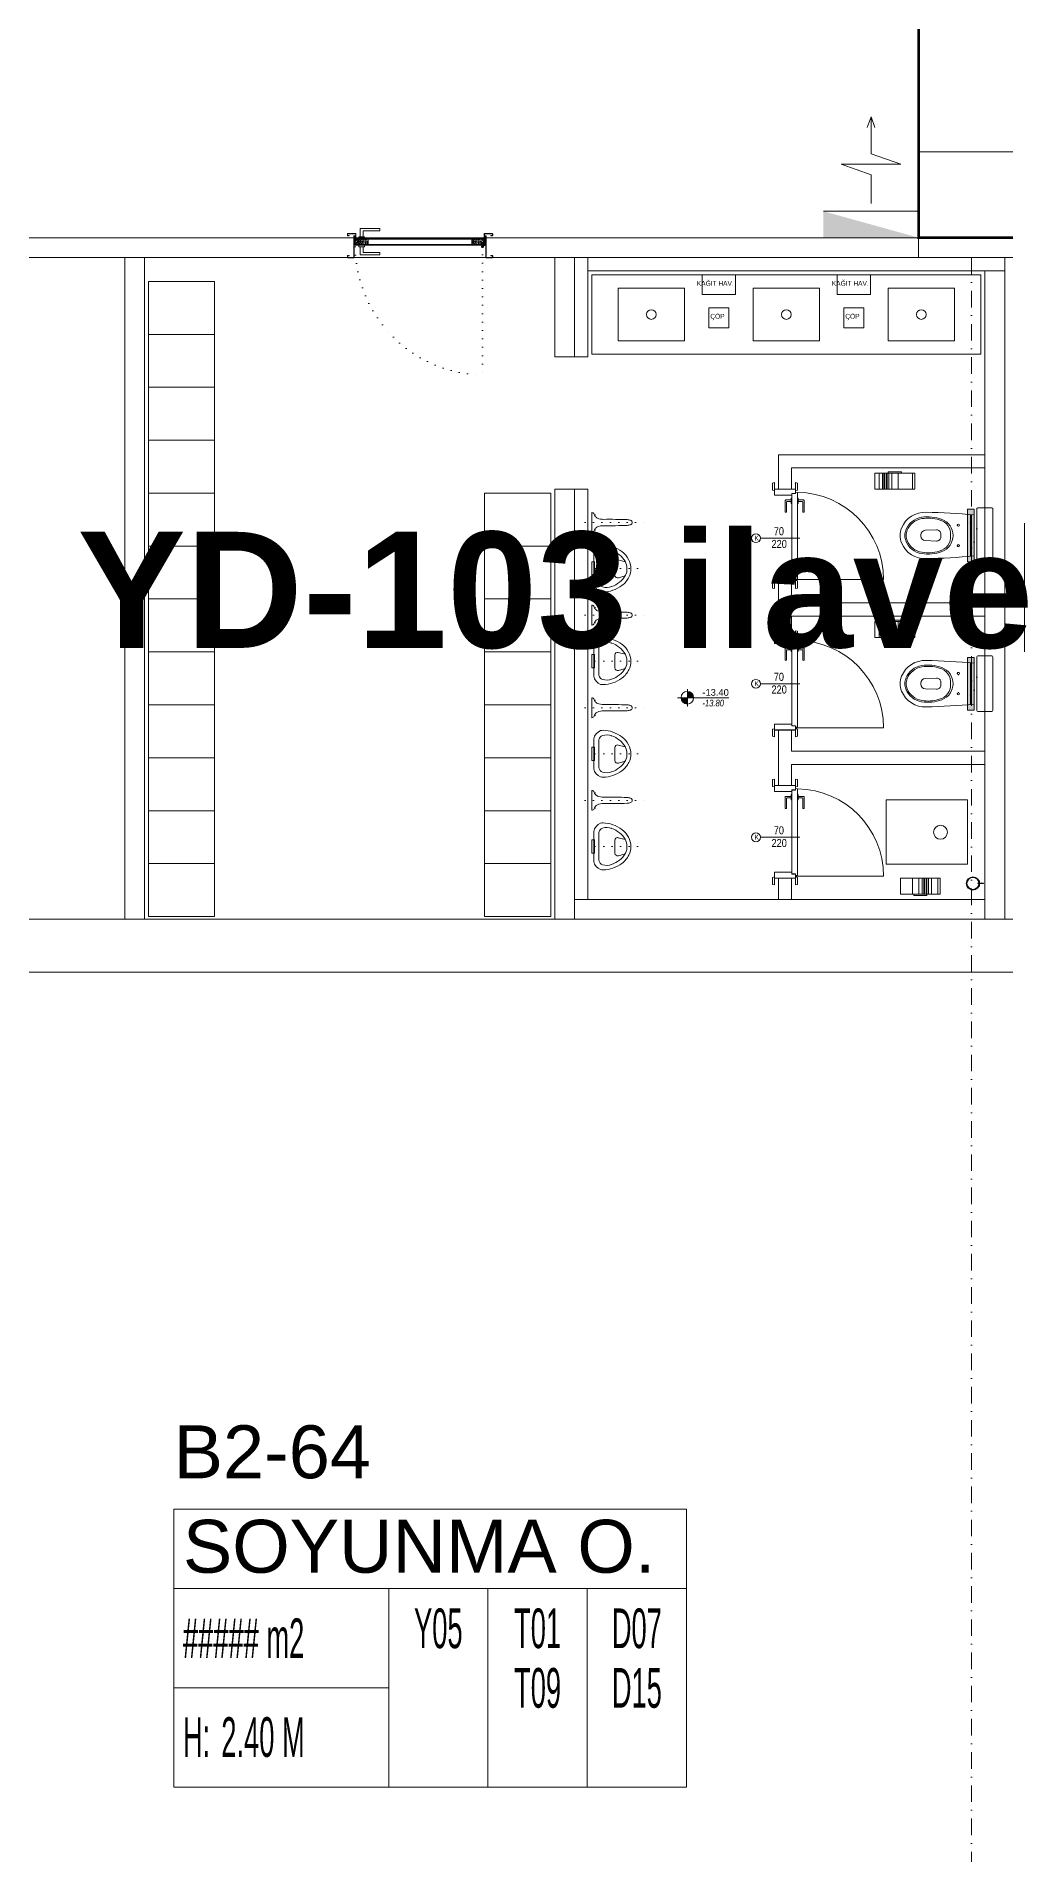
# Model space of a CAD drawing. Header units: metres. Extents: x -19121 to 152404, y -12107 to 46241.
# Drawn here: x 7773 to 8506, y -1207 to 167 of the extents above; entities that cross this region are included whole.
import ezdxf
from ezdxf.enums import TextEntityAlignment as Align

# ---------------------------------------------------------------- set-up
doc = ezdxf.new("R2010")
doc.units = ezdxf.units.M
doc.header["$LTSCALE"] = 50
doc.header["$MEASUREMENT"] = 0
for name, pattern in [('DASHDOT2', [0.5, 0.25, -0.125, 0, -0.125]), ('DOT2', [0.125, 0, -0.125]), ('HIDDEN', [0.375, 0.25, -0.125]), ('HIDDEN2', [4.7625, 3.175, -1.5875])]:
    doc.linetypes.add(name, pattern=pattern)
doc.layers.get('0').update_dxf_attribs({"color": 9, "lineweight": 9})
for name, color, linetype, lineweight in [('00', 9, 'Continuous', 9), ('01', 9, 'Continuous', 9), ('05', 9, 'Continuous', 9), ('05V', 9, 'Continuous', 9), ('06C @ 1', 9, 'Continuous', 9), ('06D', 9, 'Continuous', 9), ('09', 9, 'Continuous', 9), ('10', 9, 'Continuous', 9), ('12', 9, 'Continuous', 9), ('20', 9, 'DOT2', 9), ('21', 9, 'Continuous', 9), ('21_mahal200', 9, 'Continuous', 9), ('24', 9, 'DASHDOT2', 9), ('32-ekipman', 9, 'Continuous', 9), ('EQ LIST', 7, 'Continuous', 9), ('Kapı', 9, 'Continuous', 9), ('KARA SIVA', 9, 'Continuous', 9), ('TEFRİŞ', 9, 'Continuous', 9), ('YAZI', 7, 'Continuous', 9)]:
    doc.layers.add(name, color=color, linetype=linetype, lineweight=lineweight)
doc.styles.add('Arial', font='arial.ttf', dxfattribs={"height": 2.5})
doc.styles.add('MuuM_TEXT-ITALIC', font='ARIALNI.TTF')
doc.styles.add('MuuM_TEXT-STANDART', font='ARIALN.TTF')
doc.styles.get("Standard").update_dxf_attribs({"font": 'ARIALN.TTF'})

# ---------------------------------------------------------------- blocks, each defined once
blk = doc.blocks.new('p-akslar_yeni')
at = {"layer": '24'}
blk.add_lwpolyline([(14895, -8575), (14895, -11897.2)], dxfattribs=at)
blk = doc.blocks.new('2.bod.sitatik')
at = {"layer": '01'}
blk.add_lwpolyline([(8440, -8630), (8520, -8630), (8520, -8550), (8440, -8550)], close=True, dxfattribs=at)
blk = doc.blocks.new('P-KURANGLEZ')
at = {"layer": '01'}
blk.add_lwpolyline([(7525, -500), (12385, -500), (12385, -5), (12385, 0), (12425, 0), (12425, -540), (7525, -540)], close=True, dxfattribs=at)
blk = doc.blocks.new('YD-72-20')
at = {"linetype": 'Continuous'}
for p, q in [((0, 0.714), (-0.028, 0.634)), ((0, 0.714), (0.028, 0.634)), ((0, 0.434), (0, 0.714)), ((0.225, 0.355), (0, 0.434)), ((-0.225, 0.355), (0.225, 0.355)), ((-0.225, 0.355), (0, 0.276)), ((0, 0.058), (0, 0.276)), ((0.36, 0), (-0.36, 0)), ((0.36, 0), (0.36, -0.2))]:
    blk.add_line(p, q, dxfattribs=at)
blk.add_solid([(0.36, -0.2), (-0.36, 0), (-0.36, -0.2)])
blk = doc.blocks.new('A$C29B32992')
at = {"xscale": 100, "yscale": 100, "zscale": 100}
blk.add_blockref('YD-72-20', (8404, -10855.1), dxfattribs=at)
blk = doc.blocks.new('p-işyeri')
at = {"color": 0, "const_width": 2}
blk.add_lwpolyline([(200, 0), (200, 700), (-200, 700), (-200, 0)], close=True, dxfattribs=at)
blk = doc.blocks.new('p-kapı kolu')
for points in [[(2.2, 0), (2.2, -1.25), (-2.2, -1.25), (-2.2, 0), (2.2, 0)], [(1.225, -1.25), (1.225, -7.5), (-13.775, -7.5), (-13.775, -5.625), (-1.025, -5.625), (-1.025, -5.625), (-1.025, -1.25), (1.225, -1.25)]]:
    blk.add_lwpolyline(points)
blk = doc.blocks.new('K-AH-01')
at = {"layer": '09'}
h = blk.add_hatch(dxfattribs=at)
h.set_pattern_fill('LOGEND', color=256, scale=10, style=0)
h.set_pattern_definition([(7e-15, (-3944.073, -2726.897), (10, 10), [3, -7]), (7e-15, (-3944.073, -2726.397), (10, 10), [3, -7]), (7e-15, (-3943.573, -2725.397), (10, 10), [2, -8]), (7e-15, (-3943.073, -2724.397), (10, 10), [1.5, -8.5]), (7e-15, (-3943.073, -2723.397), (10, 10), [1, -9]), (7e-15, (-3945.573, -2722.397), (10, 10), [0.5, -2.5, 0.5, -6.5]), (7e-15, (-3944.073, -2721.897), (10, 10), [0.5, -4, 1.5, -4]), (7e-15, (-3942.073, -2721.397), (10, 10), [0.5, -0.5, 0.5, -8.5]), (7e-15, (-3942.573, -2720.897), (10, 10), [0.5, -9.5]), (7e-15, (-3943.073, -2719.897), (10, 10), [1.5, -8.5]), (7e-15, (-3943.073, -2718.897), (10, 10), [2, -8]), (7e-15, (-3943.573, -2717.897), (10, 10), [2.5, -3, 0.5, -4]), (90, (-3947.573, -2723.897), (-10, 10), [0.5, -1, 2.5, -6]), (90, (-3947.073, -2722.897), (-10, 10), [0.5, -0.5, 1.5, -7.5]), (90, (-3946.573, -2718.897), (-10, 10), [1, -9]), (90, (-3946.073, -2722.897), (-10, 10), [2, -3, 0.5, -4.5]), (90, (-3945.573, -2717.397), (-10, 10), [0.5, -9.5]), (90, (-3945.073, -2722.397), (-10, 10), [1.5, -8.5]), (90, (-3944.073, -2721.897), (-10, 10), [1, -9]), (90, (-3943.073, -2721.897), (-10, 10), [0.5, -1.5, 1.5, -6.5]), (90, (-3942.573, -2721.397), (-10, 10), [0.5, -9.5]), (90, (-3942.073, -2723.397), (-10, 10), [1.4, -8.6]), (90, (-3941.573, -2725.397), (-10, 10), [1, -9]), (90, (-3940.573, -2721.397), (-10, 10), [0.5, -9.5]), (90, (-3939.573, -2721.897), (-10, 10), [1.5, -8.5]), (90, (-3938.573, -2721.897), (-10, 10), [1.5, -8.5]), (45, (-3940.073, -2725.8966), (1e-15, 10), [0.7071, -0.7071, 0.7071, -12.020836]), (45, (-3942.073, -2723.3966), (1e-15, 10), [1.4142, -12.727936]), (45, (-3946.073, -2718.3966), (1e-15, 10), [1.4142, -12.727936]), (45, (-3944.073, -2720.8966), (1e-15, 10), [1.4142, -12.727936]), (45, (-3943.573, -2722.8966), (1e-15, 10), [1.4142, -12.727936]), (45, (-3940.573, -2724.8966), (1e-15, 10), [1.4142, -12.727936]), (45, (-3941.573, -2724.3966), (1e-15, 10), [2.12132, -12.020816]), (45, (-3944.573, -2719.8966), (1e-15, 10), [0.7071, -13.435036]), (45, (-3945.073, -2718.8966), (1e-15, 10), [0.7071, -13.435036]), (45, (-3941.073, -2718.8966), (1e-15, 10), [0.7071, -13.435036]), (45, (-3945.073, -2723.8966), (1e-15, 10), [0.7071, -13.435036]), (45, (-3939.573, -2720.3966), (1e-15, 10), [0.7071, -13.435036]), (45, (-3943.073, -2721.3966), (1e-15, 10), [0.7071, -13.435036]), (45, (-3942.073, -2720.3966), (1e-15, 10), [0.7071, -13.435036]), (135, (-3942.573, -2722.3966), (-10, 1e-15), [0.7071, -0.7071, 2.12132, -10.606616]), (135, (-3941.073, -2722.3966), (-10, 1e-15), [0.7071, -13.435036]), (135, (-3941.073, -2725.8966), (-10, 1e-15), [0.7071, -13.435036]), (135, (-3943.073, -2723.3966), (-10, 1e-15), [0.7071, -13.435036]), (135, (-3941.573, -2721.3966), (-10, 1e-15), [0.7071, -13.435036]), (135, (-3944.073, -2723.8966), (-10, 1e-15), [0.7071, -13.435036]), (135, (-3940.073, -2723.8966), (-10, 1e-15), [0.7071, -13.435036]), (135, (-3947.073, -2726.8966), (-10, 1e-15), [0.7071, -13.435036]), (135, (-3946.573, -2726.3966), (-10, 1e-15), [1.4142, -12.727936]), (135, (-3946.073, -2725.8966), (-10, 1e-15), [1.4142, -12.727936]), (135, (-3945.073, -2725.8966), (-10, 1e-15), [1.4142, -12.727936]), (135, (-3944.573, -2724.8966), (-10, 1e-15), [1.4142, -12.727936]), (135, (-3940.573, -2720.8966), (-10, 1e-15), [1.4142, -12.727936]), (135, (-3938.573, -2725.8966), (-10, 1e-15), [1.4142, -12.727936]), (135, (-3938.073, -2717.8966), (-10, 1e-15), [1.4142, -12.727936]), (135, (-3938.073, -2718.8966), (-10, 1e-15), [1.4142, -12.727936]), (135, (-3939.073, -2719.3966), (-10, 1e-15), [1.4142, -12.727936]), (135, (-3946.073, -2719.3966), (-10, 1e-15), [2.12132, -12.020816]), (135, (-3939.573, -2720.3966), (-10, 1e-15), [2.12132, -12.020816]), (26.56505, (-3945.0727, -2717.3966), (10, 4e-09), [1.118, -21.24268]), (26.56505, (-3945.0727, -2722.3966), (10, 4e-09), [1.118, -21.24268]), (26.56505, (-3944.0727, -2719.3966), (10, 4e-09), [1.118, -21.24268]), (26.56505, (-3941.0727, -2726.3966), (10, 4e-09), [1.118, -21.24268]), (26.56505, (-3941.5727, -2725.3966), (10, 4e-09), [1.118, -21.24268]), (26.56505, (-3944.5727, -2723.3966), (10, 4e-09), [1.118, -21.24268]), (26.56505, (-3944.5727, -2718.3966), (10, 4e-09), [1.118, -21.24268]), (26.56505, (-3941.5727, -2721.3966), (10, 4e-09), [2.236, -20.12468]), (63.43495, (-3941.5727, -2719.8966), (5e-10, 10), [1.118, -21.24268]), (63.43495, (-3940.0727, -2722.8966), (5e-10, 10), [1.118, -21.24268]), (63.43495, (-3945.0727, -2720.8966), (5e-10, 10), [1.118, -21.24268]), (63.43495, (-3947.0727, -2720.3966), (5e-10, 10), [1.118, -21.24268]), (63.43495, (-3941.0727, -2722.3966), (5e-10, 10), [1.118, -21.24268]), (63.43495, (-3942.0727, -2722.3966), (5e-10, 10), [1.118, -21.24268]), (63.43495, (-3946.0727, -2720.8966), (5e-10, 10), [2.236, -20.12468]), (63.43495, (-3938.5727, -2724.3966), (5e-10, 10), [2.236, -20.12468]), (63.43495, (-3939.5727, -2723.8966), (5e-10, 10), [2.236, -20.12468]), (116.56505, (-3947.5727, -2725.3966), (-4e-09, 10), [1.118, -21.24268]), (116.56505, (-3947.5727, -2719.8966), (-4e-09, 10), [1.118, -21.24268]), (116.56505, (-3945.5727, -2726.8966), (-4e-09, 10), [1.118, -21.24268]), (116.56505, (-3946.5727, -2717.8966), (-4e-09, 10), [1.118, -21.24268]), (116.56505, (-3945.5727, -2723.8966), (-4e-09, 10), [1.118, -21.24268]), (116.56505, (-3943.5727, -2722.8966), (-4e-09, 10), [1.118, -21.24268]), (116.56505, (-3942.5727, -2720.8966), (-4e-09, 10), [1.118, -21.24268]), (116.56505, (-3947.0727, -2724.8966), (3.2e-06, 10.0000016), [1.118, -21.24268]), (116.56505, (-3944.5727, -2723.3966), (-4e-09, 10), [1.118, -21.24268]), (116.56505, (-3941.5727, -2724.3966), (-4e-09, 10), [1.118, -21.24268]), (116.56505, (-3940.5727, -2723.3966), (-4e-09, 10), [1.118, -21.24268]), (116.56505, (-3938.5727, -2720.3966), (-4e-09, 10), [1.118, -21.24268]), (116.56505, (-3946.0727, -2717.3966), (-4e-09, 10), [1.118, -21.24268]), (116.56505, (-3947.5727, -2717.8966), (-4e-09, 10), [2.236, -20.12468]), (116.56505, (-3946.0727, -2724.8966), (-4e-09, 10), [2.236, -20.12468]), (153.43495, (-3947.5727, -2726.3966), (-10, 5e-10), [1.118, -21.24268]), (153.43495, (-3939.0727, -2726.8966), (-10, 5e-10), [1.118, -21.24268]), (153.43495, (-3939.5727, -2721.8966), (-10, 5e-10), [1.118, -21.24268]), (153.43495, (-3943.5727, -2725.3966), (-10, 5e-10), [1.118, -21.24268]), (153.43495, (-3944.0727, -2726.3966), (-10, 5e-10), [1.118, -21.24268]), (153.43495, (-3943.0727, -2724.3966), (-10, 5e-10), [1.118, -21.24268]), (153.43495, (-3940.0727, -2718.3966), (-10, 5e-10), [1.118, -21.24268]), (153.43495, (-3939.0727, -2717.8966), (-10, 5e-10), [2.236, -20.12468])])
h.paths.add_polyline_path([(10.8, 6.5), (10.8, 2.5), (0.8, 2.5), (0.8, 6.5)])
h = blk.add_hatch(dxfattribs=at)
h.set_pattern_fill('LOGEND', color=256, scale=10, style=0)
h.set_pattern_definition([(7e-15, (-3938.781, -2726.897), (10, 10), [3, -7]), (7e-15, (-3938.781, -2726.397), (10, 10), [3, -7]), (7e-15, (-3938.281, -2725.397), (10, 10), [2, -8]), (7e-15, (-3937.781, -2724.397), (10, 10), [1.5, -8.5]), (7e-15, (-3937.781, -2723.397), (10, 10), [1, -9]), (7e-15, (-3940.281, -2722.397), (10, 10), [0.5, -2.5, 0.5, -6.5]), (7e-15, (-3938.781, -2721.897), (10, 10), [0.5, -4, 1.5, -4]), (7e-15, (-3936.781, -2721.397), (10, 10), [0.5, -0.5, 0.5, -8.5]), (7e-15, (-3937.281, -2720.897), (10, 10), [0.5, -9.5]), (7e-15, (-3937.781, -2719.897), (10, 10), [1.5, -8.5]), (7e-15, (-3937.781, -2718.897), (10, 10), [2, -8]), (7e-15, (-3938.281, -2717.897), (10, 10), [2.5, -3, 0.5, -4]), (90, (-3942.281, -2723.897), (-10, 10), [0.5, -1, 2.5, -6]), (90, (-3941.781, -2722.897), (-10, 10), [0.5, -0.5, 1.5, -7.5]), (90, (-3941.281, -2718.897), (-10, 10), [1, -9]), (90, (-3940.781, -2722.897), (-10, 10), [2, -3, 0.5, -4.5]), (90, (-3940.281, -2717.397), (-10, 10), [0.5, -9.5]), (90, (-3939.781, -2722.397), (-10, 10), [1.5, -8.5]), (90, (-3938.781, -2721.897), (-10, 10), [1, -9]), (90, (-3937.781, -2721.897), (-10, 10), [0.5, -1.5, 1.5, -6.5]), (90, (-3937.281, -2721.397), (-10, 10), [0.5, -9.5]), (90, (-3936.781, -2723.397), (-10, 10), [1.4, -8.6]), (90, (-3936.281, -2725.397), (-10, 10), [1, -9]), (90, (-3935.281, -2721.397), (-10, 10), [0.5, -9.5]), (90, (-3934.281, -2721.897), (-10, 10), [1.5, -8.5]), (90, (-3933.281, -2721.897), (-10, 10), [1.5, -8.5]), (45, (-3934.781, -2725.8966), (1e-15, 10), [0.7071, -0.7071, 0.7071, -12.020836]), (45, (-3936.781, -2723.3966), (1e-15, 10), [1.4142, -12.727936]), (45, (-3940.781, -2718.3966), (1e-15, 10), [1.4142, -12.727936]), (45, (-3938.781, -2720.8966), (1e-15, 10), [1.4142, -12.727936]), (45, (-3938.281, -2722.8966), (1e-15, 10), [1.4142, -12.727936]), (45, (-3935.281, -2724.8966), (1e-15, 10), [1.4142, -12.727936]), (45, (-3936.281, -2724.3966), (1e-15, 10), [2.12132, -12.020816]), (45, (-3939.281, -2719.8966), (1e-15, 10), [0.7071, -13.435036]), (45, (-3939.781, -2718.8966), (1e-15, 10), [0.7071, -13.435036]), (45, (-3935.781, -2718.8966), (1e-15, 10), [0.7071, -13.435036]), (45, (-3939.781, -2723.8966), (1e-15, 10), [0.7071, -13.435036]), (45, (-3934.281, -2720.3966), (1e-15, 10), [0.7071, -13.435036]), (45, (-3937.781, -2721.3966), (1e-15, 10), [0.7071, -13.435036]), (45, (-3936.781, -2720.3966), (1e-15, 10), [0.7071, -13.435036]), (135, (-3937.281, -2722.3966), (-10, 1e-15), [0.7071, -0.7071, 2.12132, -10.606616]), (135, (-3935.781, -2722.3966), (-10, 1e-15), [0.7071, -13.435036]), (135, (-3935.781, -2725.8966), (-10, 1e-15), [0.7071, -13.435036]), (135, (-3937.781, -2723.3966), (-10, 1e-15), [0.7071, -13.435036]), (135, (-3936.281, -2721.3966), (-10, 1e-15), [0.7071, -13.435036]), (135, (-3938.781, -2723.8966), (-10, 1e-15), [0.7071, -13.435036]), (135, (-3934.781, -2723.8966), (-10, 1e-15), [0.7071, -13.435036]), (135, (-3941.781, -2726.8966), (-10, 1e-15), [0.7071, -13.435036]), (135, (-3941.281, -2726.3966), (-10, 1e-15), [1.4142, -12.727936]), (135, (-3940.781, -2725.8966), (-10, 1e-15), [1.4142, -12.727936]), (135, (-3939.781, -2725.8966), (-10, 1e-15), [1.4142, -12.727936]), (135, (-3939.281, -2724.8966), (-10, 1e-15), [1.4142, -12.727936]), (135, (-3935.281, -2720.8966), (-10, 1e-15), [1.4142, -12.727936]), (135, (-3933.281, -2725.8966), (-10, 1e-15), [1.4142, -12.727936]), (135, (-3932.781, -2717.8966), (-10, 1e-15), [1.4142, -12.727936]), (135, (-3932.781, -2718.8966), (-10, 1e-15), [1.4142, -12.727936]), (135, (-3933.781, -2719.3966), (-10, 1e-15), [1.4142, -12.727936]), (135, (-3940.781, -2719.3966), (-10, 1e-15), [2.12132, -12.020816]), (135, (-3934.281, -2720.3966), (-10, 1e-15), [2.12132, -12.020816]), (26.56505, (-3939.7813, -2717.3966), (10, 4e-09), [1.118, -21.24268]), (26.56505, (-3939.7813, -2722.3966), (10, 4e-09), [1.118, -21.24268]), (26.56505, (-3938.7813, -2719.3966), (10, 4e-09), [1.118, -21.24268]), (26.56505, (-3935.7813, -2726.3966), (10, 4e-09), [1.118, -21.24268]), (26.56505, (-3936.2813, -2725.3966), (10, 4e-09), [1.118, -21.24268]), (26.56505, (-3939.2813, -2723.3966), (10, 4e-09), [1.118, -21.24268]), (26.56505, (-3939.2813, -2718.3966), (10, 4e-09), [1.118, -21.24268]), (26.56505, (-3936.2813, -2721.3966), (10, 4e-09), [2.236, -20.12468]), (63.43495, (-3936.2813, -2719.8966), (5e-10, 10), [1.118, -21.24268]), (63.43495, (-3934.7813, -2722.8966), (5e-10, 10), [1.118, -21.24268]), (63.43495, (-3939.7813, -2720.8966), (5e-10, 10), [1.118, -21.24268]), (63.43495, (-3941.7813, -2720.3966), (5e-10, 10), [1.118, -21.24268]), (63.43495, (-3935.7813, -2722.3966), (5e-10, 10), [1.118, -21.24268]), (63.43495, (-3936.7813, -2722.3966), (5e-10, 10), [1.118, -21.24268]), (63.43495, (-3940.7813, -2720.8966), (5e-10, 10), [2.236, -20.12468]), (63.43495, (-3933.2813, -2724.3966), (5e-10, 10), [2.236, -20.12468]), (63.43495, (-3934.2813, -2723.8966), (5e-10, 10), [2.236, -20.12468]), (116.56505, (-3942.2813, -2725.3966), (-4e-09, 10), [1.118, -21.24268]), (116.56505, (-3942.2813, -2719.8966), (-4e-09, 10), [1.118, -21.24268]), (116.56505, (-3940.2813, -2726.8966), (-4e-09, 10), [1.118, -21.24268]), (116.56505, (-3941.2813, -2717.8966), (-4e-09, 10), [1.118, -21.24268]), (116.56505, (-3940.2813, -2723.8966), (-4e-09, 10), [1.118, -21.24268]), (116.56505, (-3938.2813, -2722.8966), (-4e-09, 10), [1.118, -21.24268]), (116.56505, (-3937.2813, -2720.8966), (-4e-09, 10), [1.118, -21.24268]), (116.56505, (-3941.7813, -2724.8966), (3.2e-06, 10.0000016), [1.118, -21.24268]), (116.56505, (-3939.2813, -2723.3966), (-4e-09, 10), [1.118, -21.24268]), (116.56505, (-3936.2813, -2724.3966), (-4e-09, 10), [1.118, -21.24268]), (116.56505, (-3935.2813, -2723.3966), (-4e-09, 10), [1.118, -21.24268]), (116.56505, (-3933.2813, -2720.3966), (-4e-09, 10), [1.118, -21.24268]), (116.56505, (-3940.7813, -2717.3966), (-4e-09, 10), [1.118, -21.24268]), (116.56505, (-3942.2813, -2717.8966), (-4e-09, 10), [2.236, -20.12468]), (116.56505, (-3940.7813, -2724.8966), (-4e-09, 10), [2.236, -20.12468]), (153.43495, (-3942.2813, -2726.3966), (-10, 5e-10), [1.118, -21.24268]), (153.43495, (-3933.7813, -2726.8966), (-10, 5e-10), [1.118, -21.24268]), (153.43495, (-3934.2813, -2721.8966), (-10, 5e-10), [1.118, -21.24268]), (153.43495, (-3938.2813, -2725.3966), (-10, 5e-10), [1.118, -21.24268]), (153.43495, (-3938.7813, -2726.3966), (-10, 5e-10), [1.118, -21.24268]), (153.43495, (-3937.7813, -2724.3966), (-10, 5e-10), [1.118, -21.24268]), (153.43495, (-3934.7813, -2718.3966), (-10, 5e-10), [1.118, -21.24268]), (153.43495, (-3933.7813, -2717.8966), (-10, 5e-10), [2.236, -20.12468])])
h.paths.add_polyline_path([(89.1, 2.5), (89.1, 6.5), (99.1, 6.5), (99.1, 2.5)])
at = {"layer": '10'}
for points in [[(-0.4, -1.7), (1.3, -1.7, 0.414214), (1.6, -1.4), (1.6, 1.1, 0.414214), (1.3, 1.4, 0.414214), (1, 1.1), (1, 0.2), (0.2, 0.2), (0.2, 16.4, 0.414214), (-0.1, 16.7), (-4.6, 16.7, 0.414214), (-4.9, 16.4), (-4.9, 15.3, 0.414214), (-4.6, 15), (-3.5, 15), (-3.5, 15.2), (-4.6, 15.2, -0.414214), (-4.7, 15.3), (-4.7, 16.4, -0.414214), (-4.6, 16.5), (-0.2, 16.5), (-0.1, 16.5, -0.414214), (0, 16.4), (0, 0), (1.2, 0), (1.2, 1.1, -0.414214), (1.3, 1.2, -0.414214), (1.4, 1.1), (1.4, -1.4, -0.414214), (1.3, -1.5), (-0.4, -1.5), (-4.6, -1.5, -0.414214), (-4.7, -1.4), (-4.7, -0.3, -0.414214), (-4.6, -0.2), (-3.5, -0.2), (-3.5, 0), (-4.6, 0, 0.414214), (-4.9, -0.3), (-4.9, -1.4, 0.414214), (-4.6, -1.7)], [(100.4, -1.7), (98.7, -1.7, -0.414214), (98.4, -1.4), (98.4, 1.1, -0.414214), (98.7, 1.4, -0.414214), (99, 1.1), (99, 0.2), (99.8, 0.2), (99.8, 16.4, -0.414214), (100.1, 16.7), (104.6, 16.7, -0.414214), (104.9, 16.4), (104.9, 15.3, -0.414214), (104.6, 15), (103.5, 15), (103.5, 15.2), (104.6, 15.2, 0.414214), (104.7, 15.3), (104.7, 16.4, 0.414214), (104.6, 16.5), (100.2, 16.5), (100.1, 16.5, 0.414214), (100, 16.4), (100, 0), (98.8, 0), (98.8, 1.1, 0.414214), (98.7, 1.2, 0.414214), (98.6, 1.1), (98.6, -1.4, 0.414214), (98.7, -1.5), (100.4, -1.5), (104.6, -1.5, 0.414214), (104.7, -1.4), (104.7, -0.3, 0.414214), (104.6, -0.2), (103.5, -0.2), (103.5, 0), (104.6, 0, -0.414214), (104.9, -0.3), (104.9, -1.4, -0.414214), (104.6, -1.7)], [(2.1, 7.6), (0.8, 7), (0.8, 4.1), (0.6, 4.1), (0.6, 7.1), (2, 7.8, -14.796002)]]:
    blk.add_lwpolyline(points, format="xyb", close=True, dxfattribs=at)
blk.add_circle((2.7, 8.1), 0.55, dxfattribs=at)
at = {"layer": '12'}
for points in [[(0.8, 6.5), (99.1, 6.5), (99.1, 7), (0.8, 7)], [(0.8, 2.5), (10.8, 2.5), (10.8, 6.5), (0.8, 6.5)], [(0.8, 2.5), (99.1, 2.5), (99.1, 2), (0.8, 2)], [(89.1, 2.5), (99.1, 2.5), (99.1, 6.5), (89.1, 6.5)]]:
    blk.add_lwpolyline(points, close=True, dxfattribs=at)
at = {"layer": '20'}
blk.add_lwpolyline([(2.7, 8.1), (2.7, 105.2)], dxfattribs=at)
at = {"layer": '20', "linetype": 'HIDDEN'}
for points in [[(2, 6.9), (2, 5.4), (3.5, 5.4), (3.5, 6.9)], [(2.2, 7.6), (2.2, 5.6), (3.3, 5.6), (3.3, 7.6)]]:
    blk.add_lwpolyline(points, dxfattribs=at)
at = {"layer": '20'}
blk.add_arc((0.8, 7), 98.3, 357.0842, 88.8632, dxfattribs=at)
at = {"layer": '06C @ 1', "xscale": -1, "rotation": 180}
blk.add_blockref('p-kapı kolu', (94.1, 7), dxfattribs=at)
at = {"layer": '06C @ 1'}
blk.add_blockref('p-kapı kolu', (94.1, 2), dxfattribs=at)
blk = doc.blocks.new('0_roomno2')
blk.add_lwpolyline([(19.375, -10.5), (0, -10.5), (0, 0), (19.375, 0)], close=True)
for points in [[(0, -3), (19.375, -3)], [(8.125, -3), (8.125, -10.5)], [(11.875, -3), (11.875, -10.5)], [(15.625, -3), (15.625, -10.5)], [(0, -6.75), (8.125, -6.75)]]:
    blk.add_lwpolyline(points)
at = {"style": 'MuuM_TEXT-STANDART', "width": 0.6}
blk.add_text('H:', height=1.5, dxfattribs=at).set_placement((0.35, -8.608), align=Align.MIDDLE_LEFT)
at = {"style": 'Arial'}
blk.add_attdef('ODANO', (0, 1.17), '', height=2, dxfattribs=at)
blk.add_attdef('MEKANADI', text='', height=2, dxfattribs=at).set_placement((0.35, -3), align=Align.BOTTOM_LEFT)
at = {"style": 'MuuM_TEXT-STANDART', "width": 0.6}
for tag, p in [('M2', (0.35, -4.875)), ('TEMIZTAVANYUKSEKLIGI', (1.8, -8.608))]:
    blk.add_attdef(tag, text='', height=1.5, dxfattribs=at).set_placement(p, align=Align.MIDDLE_LEFT)
for tag, p in [('YER01', (10, -4.5)), ('TAVAN01', (13.75, -4.5)), ('DUVAR01', (17.5, -4.5)), ('YER02', (10, -6.75)), ('TAVAN02', (13.75, -6.75)), ('DUVAR02', (17.5, -6.75)), ('YER03', (10, -9)), ('TAVAN03', (13.75, -9)), ('DUVAR03', (17.5, -9))]:
    blk.add_attdef(tag, text='', height=1.5, dxfattribs=at).set_placement(p, align=Align.MIDDLE_CENTER)
blk = doc.blocks.new('p-giyinme dolabı')
blk.add_lwpolyline([(40, -20), (40, 20), (-10, 20), (-10, -20)], close=True)
blk = doc.blocks.new('San-p-uripart')
at = {"linetype": 'DOT2'}
for p, q in [((-5.8, -2.7), (-5.8, 3.4)), ((0, 5), (0, -40.5)), ((5.8, -2.7), (5.8, 3.4))]:
    blk.add_line(p, q, dxfattribs=at)
blk.add_lwpolyline([(0, 0), (-7.5, 0, 0.335863), (-6.3, -1.8, -0.061447), (-4.8, -2.5, -0.147975), (-3.3, -4.3, -0.105673), (-2.4, -8.9, 0.01101), (-2.2, -26.8, 0.044983), (-1.7, -29.3, 0.284409), (0, -30.6, 0.284409), (1.7, -29.3, 0.044983), (2.2, -26.8, 0.01101), (2.4, -8.9, -0.105673), (3.3, -4.3, -0.147975), (4.8, -2.5, -0.061447), (6.3, -1.8, 0.335863), (7.5, 0)], format="xyb", close=True)
blk = doc.blocks.new('v-k-pisuar01-p-s')
at = {"linetype": 'DOT2'}
blk.add_line((0, -33), (0, 5), dxfattribs=at)
for p, q in [((-7, -18.6), (-5.5, -23.7)), ((-5.1, -16), (4.7, -16)), ((6.6, -18.5), (5.2, -23.8))]:
    blk.add_line(p, q)
for points in [[(11.4, 0), (-11.4, 0, 0.252384), (-17.5, -5, 0.055826), (-17.7, -7, 0.088182), (-16.4, -14.4, 0.087476), (-12.8, -21.3, 0.105521), (-6.5, -26.6, 0.141396), (0.1, -28, 0.121036), (6.9, -26.3, 0.105521), (12.8, -21.3, 0.087476), (16.4, -14.4, 0.088182), (17.8, -7, 0.066704), (17.5, -5, 0.252384), (11.4, 0)], [(13.6, -13.5, 0.172375), (13.8, -6.5, 0.252384), (10.7, -3.9), (-10.7, -3.9, 0.252384), (-13.8, -6.5, 0.172375), (-13.6, -13.5, 0.087476), (-10.4, -19.4, 0.105521), (-5.1, -24, 0.144004), (0, -25, 0.123151), (5.5, -23.6, 0.105521), (10.4, -19.4, 0.087476), (13.6, -13.5)]]:
    blk.add_lwpolyline(points, format="xyb")
blk.add_lwpolyline([(-5, -0.5), (-5, 1.5), (5, 1.5), (5, -0.5)], close=True)
for centre, radius, start, end in [((1.2, -7.5), 15.9, 200.6506, 202.1301), ((-1.1, -7.5), 15.9, 337.8699, 339.3494), ((-5.1, -18), 2, 90, 196.3895), ((4.7, -18), 2, 345.0686, 90)]:
    blk.add_arc(centre, radius, start, end)
blk = doc.blocks.new('p-klozet üstü kağıt dispenser')
blk.add_hatch(color=255).paths.add_polyline_path([(0, 5.6), (0, 45.4), (-5, 45.4), (-5, 5.6)])
blk.add_lwpolyline([(0, 5.6), (0, 45.4), (-5, 45.4), (-5, 5.6)], close=True)
blk = doc.blocks.new('san-klo-06-p')
for p, q in [((0, -2), (-15.5, -2)), ((0, -2.8), (-15.5, -2.8)), ((0, -2), (15.5, -2)), ((0, -2.8), (15.5, -2.8)), ((0, -25.3), (-1.2, -25.3)), ((0, -25.3), (1.2, -25.3)), ((-4.2, -28.4), (-3.9, -36.9)), ((0, -40.3), (-0.4, -40.3)), ((-0.4, -40.3), (0, -40.3)), ((0.4, -40.3), (0, -40.3)), ((0, -40.3), (0.4, -40.3)), ((4.2, -28.4), (3.9, -36.9))]:
    blk.add_line(p, q)
at = {"linetype": 'DOT2'}
for p, q in [((-6.5, -12), (-9, -12)), ((-7.8, -10.9), (-7.8, -12)), ((-7.8, -13.1), (-7.8, -12)), ((6.5, -12), (9, -12)), ((7.7, -10.9), (7.7, -12)), ((7.7, -13.1), (7.7, -12))]:
    blk.add_line(p, q, dxfattribs=at)
for points in [[(-20, 2), (20, 2, 0.414214), (21, 3), (21, 13, 0.414214), (20, 14), (-20, 14, 0.414214), (-21, 13), (-21, 3, 0.414214)], [(-15.5, 0, 0.018163), (-17.5, -36.3, 0.320529), (-5.6, -54.9, 0.096396), (0, -56, 0.096396), (5.6, -54.9, 0.320529), (17.5, -36.3, 0.018163), (15.5, 0)]]:
    blk.add_lwpolyline(points, format="xyb", close=True)
for points in [[(-9.5, 2), (-9.5, -3), (-8.5, -3), (-8.5, 2)], [(8.5, 2), (8.5, -3), (9.5, -3), (9.5, 2)]]:
    blk.add_lwpolyline(points, dxfattribs=at)
blk.add_lwpolyline([(-5, 0), (-5, 2), (5, 2), (5, 0)], close=True, dxfattribs=at)
for centre, radius, start, end in [((-7.8, -12), 0.75, 0, 180), ((-7.8, -12), 0.75, 180, 0), ((7.7, -12), 0.75, 0, 180), ((7.7, -12), 0.75, 180, 0), ((15.9, -35), 30, 159.4201, 189.1281), ((15.9, -35), 29, 162.8727, 189.1281), ((0, -29), 13, 90, 159.4201), ((-1.1, -28.9), 11, 84.3176, 166.8067), ((-1.2, -28.3), 3, 90, 181.707), ((0, -29), 13, 20.5799, 90), ((1.1, -28.9), 11, 13.1933, 95.6824), ((1.2, -28.3), 3, 358.293, 90), ((-15.9, -35), 29, 350.8719, 17.1273), ((-15.9, -35), 30, 350.8719, 20.5799), ((1.5, -37.3), 15.4, 189.1281, 247.9757), ((1.5, -37.3), 14.4, 189.1281, 247.9757), ((-0.4, -36.8), 3.5, 181.707, 270), ((0.4, -36.8), 3.5, 270, 358.293), ((-1.5, -37.3), 14.4, 292.0243, 350.8719), ((-1.5, -37.3), 15.4, 292.0243, 350.8719), ((0, -41), 11.4, 247.9757, 270), ((0, -41), 10.4, 247.9757, 270), ((0, -41), 10.4, 270, 292.0243), ((0, -41), 11.4, 270, 292.0243)]:
    blk.add_arc(centre, radius, start, end)
at = {"layer": '05', "rotation": 270}
blk.add_blockref('p-klozet üstü kağıt dispenser', (-25.4, -5), dxfattribs=at)
blk = doc.blocks.new('p-t.kağıtlığı')
at = {"layer": 'TEFRİŞ'}
h = blk.add_hatch(dxfattribs=at)
h.set_pattern_fill('CYL', color=256, scale=30, angle=-90, style=0)
h.set_pattern_definition([(270, (-14.4, 13), (30, 7e-15), []), (270, (-13.8, 13), (30, 7e-15), []), (270, (-12.6, 13), (30, 7e-15), []), (270, (-10.2, 13), (30, 7e-15), []), (270, (-5.4, 13), (30, 7e-15), []), (270, (5.4, 13), (30, 7e-15), []), (270, (10.2, 13), (30, 7e-15), []), (270, (12.6, 13), (30, 7e-15), []), (270, (13.8, 13), (30, 7e-15), []), (270, (14.4, 13), (30, 7e-15), [])])
h.paths.add_polyline_path([(-15, 1), (15, 1), (15, 13), (-15, 13)])
for points in [[(-15, 1), (15, 1), (15, 13), (-15, 13)], [(5, 1), (5, 0), (-5, 0), (-5, 1)]]:
    blk.add_lwpolyline(points, close=True, dxfattribs=at)
blk = doc.blocks.new('RREERGERGBBBB')
at = {"layer": 'TEFRİŞ'}
blk.add_hatch(color=256, dxfattribs=at).paths.add_polyline_path([(-24564.2, -5806.6), (-24567.2, -5806.6), (-24567.2, -5804.6), (-24567.4, -5804.6), (-24567.4, -5806.6), (-24568.4, -5806.6), (-24568.4, -5806.8), (-24567.4, -5806.8), (-24567.4, -5808.8), (-24567.2, -5808.8), (-24567.2, -5806.8), (-24564.2, -5806.8)])
for points in [[(-24564.2, -5806.6), (-24567.2, -5806.6), (-24567.2, -5804.6), (-24567.4, -5804.6), (-24567.4, -5806.6), (-24568.4, -5806.6), (-24568.4, -5806.8), (-24567.4, -5806.8), (-24567.4, -5808.8), (-24567.2, -5808.8), (-24567.2, -5806.8), (-24564.2, -5806.8), (-24564.2, -5806.6)], [(-24567.2, -5806.7), (-24564.2, -5806.7)]]:
    blk.add_lwpolyline(points, dxfattribs=at)
for radius in [5, 4.5]:
    blk.add_circle((-24572.2, -5806.7), radius, dxfattribs=at)
blk = doc.blocks.new('dsfsdfsdfsdfsdfsdf')
at = {"layer": 'Kapı'}
for p, q in [((23771.5, -2062.4), (23755.5, -2062.4)), ((23771.5, -2065.6, 0.7), (23768.5, -2065.6, 0.7)), ((23768.5, -2129, 0.7), (23768.5, -2066.8, 0.7)), ((23773, -2064.7, 0.7), (23771.5, -2064.4, 0.7)), ((23771.5, -2064.4, 0.7), (23771.5, -2065.6, 0.7)), ((23772, -2064, 0.7), (23837.9, -2064, 0.7)), ((23773, -2064.7, 0.7), (23773, -2129.9, 0.7)), ((23771.5, -2129, 0.7), (23768.5, -2129, 0.7)), ((23771.5, -2130.2, 0.7), (23771.5, -2129, 0.7)), ((23771.5, -2132.4), (23755.5, -2132.4)), ((23773, -2129.9, 0.7), (23771.5, -2130.2, 0.7))]:
    blk.add_line(p, q, dxfattribs=at)
at = {"layer": 'Kapı', "elevation": 0.7}
for points in [[(23754, -2057.6), (23755.5, -2057.3), (23755.5, -2063.3), (23754, -2063), (23754, -2057.6)], [(23773, -2057.6), (23771.5, -2057.3), (23771.5, -2063.3), (23773, -2063), (23773, -2057.6)], [(23754, -2137), (23755.5, -2137.3), (23755.5, -2131.3), (23754, -2131.6), (23754, -2137)], [(23773, -2137), (23771.5, -2137.3), (23771.5, -2131.3), (23773, -2131.6), (23773, -2137)]]:
    blk.add_lwpolyline(points, dxfattribs=at)
for points in [[(23771.5, -2062.3), (23755.5, -2062.3), (23755.5, -2066.8), (23768.5, -2066.8), (23768.5, -2065.4), (23771.5, -2065.4)], [(23771.5, -2132.3), (23755.5, -2132.3), (23755.5, -2127.8), (23768.5, -2127.8), (23768.5, -2129.2), (23771.5, -2129.2)]]:
    blk.add_lwpolyline(points, close=True, dxfattribs=at)
for points in [[(23768, -2124.2), (23764.1, -2124.2, -0.414214), (23763.5, -2123.6), (23763.5, -2115.5, -1), (23764.7, -2115.5), (23764.7, -2122.8, 0.414214), (23764.9, -2123), (23768, -2123)], [(23773.5, -2124.2), (23777.4, -2124.2, 0.414214), (23778, -2123.6), (23778, -2115.5, 1), (23776.8, -2115.5), (23776.8, -2122.8, -0.414214), (23776.5, -2123), (23773.5, -2123)], [(23768.5, -2121.6), (23768.2, -2121.6, 0.414214), (23768, -2121.9), (23768, -2125.4, 0.414214), (23768.2, -2125.6), (23768.5, -2125.6)], [(23773, -2125.6), (23773.2, -2125.6, 0.414214), (23773.5, -2125.4), (23773.5, -2121.9, 0.414214), (23773.2, -2121.6), (23773, -2121.6)]]:
    blk.add_lwpolyline(points, format="xyb", dxfattribs=at)
at = {"layer": 'Kapı'}
blk.add_circle((23772, -2064, 0.7), 0.5, dxfattribs=at)
blk.add_arc((23772, -2064, 0.7), 65.9, 270.8676, 0, dxfattribs=at)
blk = doc.blocks.new('fgvdfgdffffffffffffffffffffffffffffffff')
at = {"layer": 'Kapı'}
blk.add_lwpolyline([(23435.6, -2228), (23465.6, -2228)], dxfattribs=at)
blk.add_circle((23432.3, -2228), 3.36, dxfattribs=at)
at = {"layer": 'Kapı', "attachment_point": 1, "style": 'MuuM_TEXT-STANDART'}
for s, insert, char_height, width in [('70', (23445.8, -2219.7), 6.05, 88.796), ('K', (23431.2, -2226.1), 3.63, 53.277), ('220', (23444.1, -2229.3), 6.05, 88.796)]:
    blk.add_mtext(s, dxfattribs=dict(at, insert=insert, char_height=char_height, width=width))
blk = doc.blocks.new('0_elevationtarget-p-bk')
h = blk.add_hatch(color=250)
h.paths.add_polyline_path([(1.88, 0, 0.414214), (0, 1.88), (0, 0)])
h.paths.add_polyline_path([(0, 0), (-1.88, 0, 0.414214), (0, -1.88)])
blk.add_line((0, -2.62), (0, 2.62))
blk.add_lwpolyline([(12.45, 0), (-3, 0)])
blk.add_circle((0, 0), 1.88)
at = {"style": 'Arial'}
blk.add_attdef('BITMISKOT', text='', height=2, dxfattribs=at).set_placement((4.5, 0), align=Align.BOTTOM_LEFT)
at = {"style": 'MuuM_TEXT-ITALIC'}
blk.add_attdef('FINISHINGFLOORLEVEL', text='', height=2, dxfattribs=at).set_placement((4.5, -0.59), align=Align.TOP_LEFT)
blk = doc.blocks.new('rrrrrrrrrrrrrrrrrrrrrrrrrrrrrrrrrrrrrrrrrrr')
at = {"layer": 'TEFRİŞ'}
blk.add_lwpolyline([(30902.5, -1571.5), (30902.5, -1621.5), (30942.5, -1621.5), (30942.5, -1571.5)], close=True, dxfattribs=at)
blk.add_circle((30922.5, -1596.5), 3.65, dxfattribs=at)
blk = doc.blocks.new('tummmd')
at = {"layer": 'TEFRİŞ'}
blk.add_lwpolyline([(34554.7, 678.7), (34554.7, 630.2), (34616.2, 630.2), (34616.2, 678.7)], close=True, dxfattribs=at)
blk.add_circle((34595.7, 654.2), 5.25, dxfattribs=at)
blk = doc.blocks.new('2.bod.Mimari')
blk.add_lwpolyline([(7840, -8630), (7840, -9130)])
at = {"layer": '00'}
for points in [[(8440, -8630), (7705, -8630), (7705, -8615), (8440, -8615)], [(7855, -8630), (7855, -9130), (7840, -9130), (7840, -8630)]]:
    blk.add_lwpolyline(points, close=True, dxfattribs=at)
for points in [[(8180, -8630), (8165, -8630), (8165, -8705), (8180, -8705), (8180, -8630)], [(8180, -8705), (8190, -8705), (8190, -8630), (8180, -8630), (8180, -8705)], [(8190, -8630), (8505, -8630), (8505, -8640), (8190, -8640), (8190, -8630)], [(8505, -9130), (8505, -8640), (8490, -8640), (8490, -9130), (8505, -9130)], [(8505, -8723.25), (8505, -8630), (8520, -8630), (8520, -9130), (8505, -9130), (8505, -8758.75), (8505, -8758.75), (8505, -8723.25), (8505, -8723.25), (8505, -8630)], [(8490, -8779), (8334, -8779), (8334, -8805), (8344, -8805), (8344, -8789), (8490, -8789), (8490, -8779)], [(8165, -9130), (8165, -8805), (8180, -8805), (8180, -9130), (8165, -9130)], [(8180, -8805), (8190, -8805), (8190, -9115), (8180, -9115), (8180, -8805)], [(8490, -8901), (8344, -8901), (8344, -8917), (8334, -8917), (8334, -8875), (8344, -8875), (8344, -8891), (8490, -8891), (8490, -8899)], [(8490, -8999), (8490, -9013), (8344, -9013), (8344, -9029), (8334, -9029), (8334, -8987), (8344, -8987), (8344, -9003), (8490, -9003)], [(8344, -9115), (8334, -9115), (8334, -9099), (8344, -9099), (8344, -9115)], [(8180, -9130), (8490, -9130), (8490, -9115), (8180, -9115), (8180, -9130)]]:
    blk.add_lwpolyline(points, dxfattribs=at)
at = {"layer": '20', "linetype": 'HIDDEN2', "ltscale": 0.1}
blk.add_lwpolyline([(2030, -8630), (8440, -8630)], dxfattribs=at)
at = {"layer": 'TEFRİŞ'}
for points in [[(8193, -8643), (8193, -8703), (8487, -8703), (8487, -8643)], [(8276.5, -8643), (8301.5, -8643), (8301.5, -8658), (8276.5, -8658)], [(8378.5, -8643), (8403.5, -8643), (8403.5, -8658), (8378.5, -8658)], [(8281.5, -8683), (8296.5, -8683), (8296.5, -8668), (8281.5, -8668)], [(8383.5, -8683), (8398.5, -8683), (8398.5, -8668), (8383.5, -8668)]]:
    blk.add_lwpolyline(points, close=True, dxfattribs=at)
for name, p, rotation in [('K-AH-01', (8113.19, -8613.5), 180), ('rrrrrrrrrrrrrrrrrrrrrrrrrrrrrrrrrrrrrrrrrrr', (6641.51, -39595.52), 90), ('rrrrrrrrrrrrrrrrrrrrrrrrrrrrrrrrrrrrrrrrrrr', (6743.51, -39595.52), 90), ('rrrrrrrrrrrrrrrrrrrrrrrrrrrrrrrrrrrrrrrrrrr', (6845.51, -39595.52), 90)]:
    blk.add_blockref(name, p, dxfattribs=dict(rotation=rotation))
blk.add_blockref('tummmd', (-26139.18, -9718.49))
at = {"layer": '01'}
blk.add_blockref('P-KURANGLEZ', (0, -8630), dxfattribs=at)
at = {"layer": '05'}
for p in [(7868, -8668), (7868, -8708), (7868, -8748), (7868, -8788), (7868, -8828), (8122, -8828), (7868, -8868), (8122, -8868), (7868, -8908), (8122, -8908), (7868, -8948), (8122, -8948), (7868, -8988), (8122, -8988), (7868, -9028), (8122, -9028), (7868, -9068), (8122, -9068), (7868, -9108), (8122, -9108)]:
    blk.add_blockref('p-giyinme dolabı', p, dxfattribs=at)
at = {"layer": '05', "xscale": -1, "rotation": 180}
for p in [(8422, -8792), (8422, -8904)]:
    blk.add_blockref('p-t.kağıtlığı', p, dxfattribs=at)
at = {"layer": '05', "linetype": 'ByBlock', "rotation": 90.00000000000001}
for p in [(8193, -8830.2), (8193, -8900.2), (8193, -8970.2), (8193, -9040.2), (8193, -9040.2)]:
    blk.add_blockref('San-p-uripart', p, dxfattribs=at)
at = {"layer": '05', "xscale": -1}
blk.add_blockref('p-t.kağıtlığı', (8441.26, -9112), dxfattribs=at)
at = {"layer": '05V', "extrusion": (0, 0, -1), "xscale": -1, "zscale": -1, "rotation": 90}
for p in [(-8482, -8840), (-8482, -8952)]:
    blk.add_blockref('san-klo-06-p', p, dxfattribs=at)
at = {"layer": '05V', "rotation": 90.00000000000001}
for p in [(8194.5, -8865), (8194.5, -8935), (8194.5, -9005), (8194.5, -9075)]:
    blk.add_blockref('v-k-pisuar01-p-s', p, dxfattribs=at)
at = {"layer": '06D', "color": 89, "linetype": 'HIDDEN', "true_color": 0x2e4d23, "rotation": 90}
blk.add_blockref('p-işyeri', (9140, -8415), dxfattribs=at)
at = {"layer": '21', "xscale": 2.52, "yscale": 2.52, "zscale": 2.52}
blk.add_blockref('0_elevationtarget-p-bk', (8265.23, -8962.64), dxfattribs=at).add_auto_attribs({'BITMISKOT': '-13.40', 'FINISHINGFLOORLEVEL': '-13.80'})
at = {"layer": '21_mahal200'}
ref = blk.add_blockref('0_roomno2', (7877.03, -9575.88), dxfattribs=dict(at, xscale=20, yscale=20, zscale=20))
ref.add_attrib('ODANO', 'B2-64', (7877.03, -9552.48), dxfattribs={"layer": '0', "height": 40, "style": 'Arial'})
ref.add_attrib('MEKANADI', 'SOYUNMA O.', dxfattribs={"layer": '0', "height": 40, "style": 'Arial'}).set_placement((7884.03, -9635.88), align=Align.BOTTOM_LEFT)
ref.add_attrib('M2', '##### m2', dxfattribs={"layer": '0', "height": 30, "style": 'MuuM_TEXT-STANDART', "width": 0.6}).set_placement((7884.03, -9673.38), align=Align.MIDDLE_LEFT)
ref.add_attrib('TEMIZTAVANYUKSEKLIGI', '2.40 M', dxfattribs={"layer": '0', "height": 30, "style": 'MuuM_TEXT-STANDART', "width": 0.6}).set_placement((7913.03, -9748.04), align=Align.MIDDLE_LEFT)
ref.add_attrib('YER01', 'Y05', dxfattribs={"layer": '0', "height": 30, "style": 'MuuM_TEXT-STANDART', "width": 0.6}).set_placement((8077.03, -9665.88), align=Align.MIDDLE_CENTER)
ref.add_attrib('TAVAN01', 'T01', dxfattribs={"layer": '0', "height": 30, "style": 'MuuM_TEXT-STANDART', "width": 0.6}).set_placement((8152.03, -9665.88), align=Align.MIDDLE_CENTER)
ref.add_attrib('DUVAR01', 'D07', dxfattribs={"layer": '0', "height": 30, "style": 'MuuM_TEXT-STANDART', "width": 0.6}).set_placement((8227.03, -9665.88), align=Align.MIDDLE_CENTER)
ref.add_attrib('TAVAN02', 'T09', dxfattribs={"layer": '0', "height": 30, "style": 'MuuM_TEXT-STANDART', "width": 0.6}).set_placement((8152.03, -9710.88), align=Align.MIDDLE_CENTER)
ref.add_attrib('DUVAR02', 'D15', dxfattribs={"layer": '0', "height": 30, "style": 'MuuM_TEXT-STANDART', "width": 0.6}).set_placement((8227.03, -9710.88), align=Align.MIDDLE_CENTER)
at = {"layer": '32-ekipman'}
blk.add_blockref('A$C29B32992', (0, 2260.12), dxfattribs=at)
at = {"layer": 'KARA SIVA', "xscale": -1, "rotation": 180}
for p in [(-15424.45, -10937.35), (-15424.45, -11049.35), (-15424.45, -11161.35)]:
    blk.add_blockref('dsfsdfsdfsdfsdfsdf', p, dxfattribs=at)
at = {"layer": 'KARA SIVA'}
for name, p in [('fgvdfgdffffffffffffffffffffffffffffffff', (-15115.29, -6614.07)), ('fgvdfgdffffffffffffffffffffffffffffffff', (-15115.29, -6724.07)), ('fgvdfgdffffffffffffffffffffffffffffffff', (-15115.29, -6840.07)), ('RREERGERGBBBB', (33053.21, -3296.27))]:
    blk.add_blockref(name, p, dxfattribs=at)
at = {"layer": 'YAZI', "char_height": 3.629, "width": 53.2774, "attachment_point": 3, "style": 'MuuM_TEXT-STANDART'}
for s, insert in [('KAĞIT HAV.', (8300.27, -8647.65)), ('KAĞIT HAV.', (8402.27, -8647.65)), ('ÇÖP', (8293.34, -8672.54)), ('ÇÖP', (8395.34, -8672.54))]:
    blk.add_mtext(s, dxfattribs=dict(at, insert=insert))

msp = doc.modelspace()

# ---------------------------------------------------------------- block references
for name in ['2.bod.sitatik', '2.bod.Mimari']:
    msp.add_blockref(name, (0, 8630))
at = {"layer": '24'}
msp.add_blockref('p-akslar_yeni', (-6415, 8575), dxfattribs=at)

# ---------------------------------------------------------------- texts
at = {"layer": 'EQ LIST', "color": 2, "insert": (8165.5, -251.8), "char_height": 87.75, "width": 1440.245, "attachment_point": 5}
msp.add_mtext('{\\fArial|b1|i0|c162|p34;YD-103 ilave}', dxfattribs=at)

doc.saveas('drawing.dxf')
